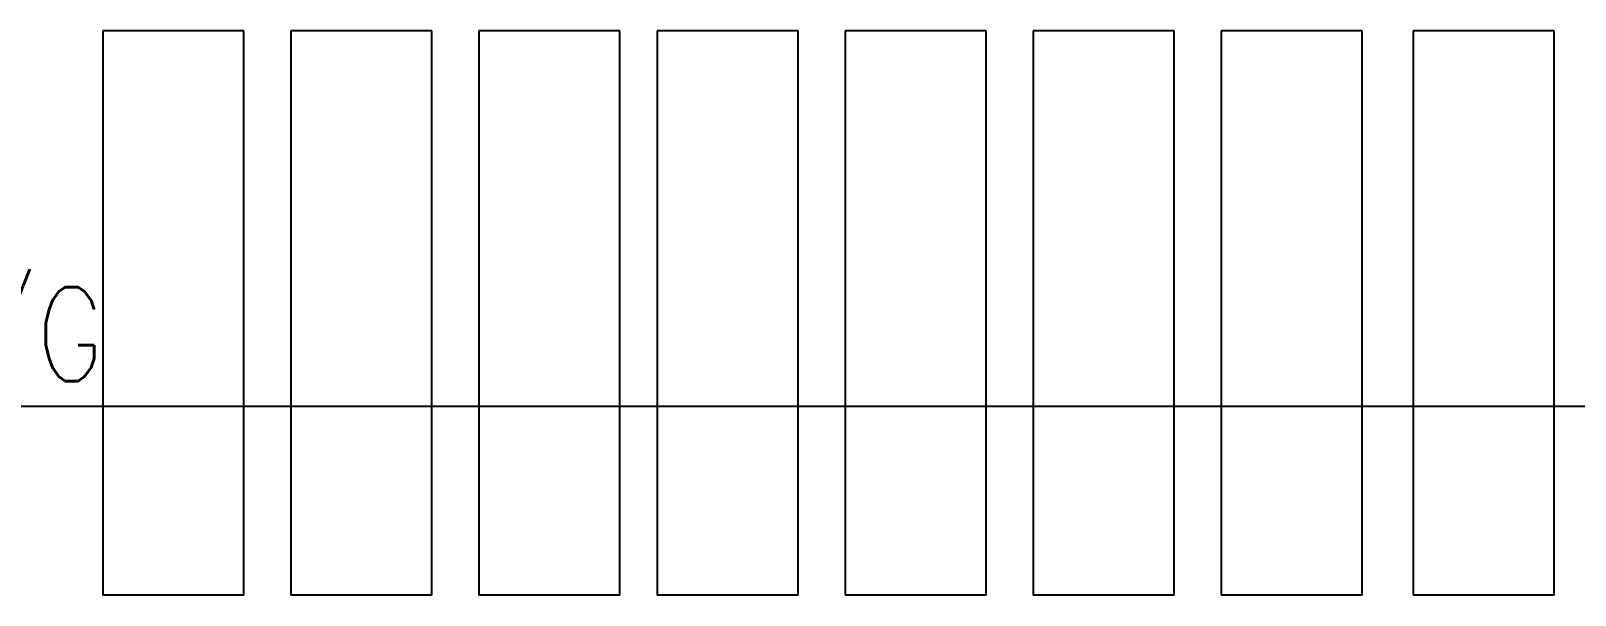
# Model space of a CAD drawing. Header units: metres. Extents: x -658 to -58, y -713 to -118.
# Drawn here: x -199.158 to -195.872, y -134.749 to -133.549 of the extents above; entities that cross this region are included whole.
import ezdxf
from ezdxf.enums import TextEntityAlignment as Align

# ---------------------------------------------------------------- set-up
doc = ezdxf.new("R2010")
doc.units = ezdxf.units.M
doc.header["$LTSCALE"] = 100
for name, color, linetype in [('cw', 4, 'Continuous'), ('plan', 8, 'Continuous'), ('WATER TEXT', 3, 'Continuous')]:
    doc.layers.add(name, color=color, linetype=linetype)
doc.styles.add('TIMES', font='simplex.shx', dxfattribs={"width": 0.8, "height": 0.4})

# ---------------------------------------------------------------- blocks, each defined once
blk = doc.blocks.new('A$Cc2be8e3e')
at = {"layer": 'plan'}
for p, q in [((-10.5028, 14.9116), (-10.8028, 14.9116)), ((-10.8028, 14.9116), (-10.8028, 13.7116)), ((-10.5028, 13.7116), (-10.5028, 14.9116)), ((-10.1028, 14.9116), (-10.4028, 14.9116)), ((-10.4028, 14.9116), (-10.4028, 13.7116)), ((-10.1028, 13.7116), (-10.1028, 14.9116)), ((-9.7028, 14.9116), (-10.0028, 14.9116)), ((-10.0028, 14.9116), (-10.0028, 13.7116)), ((-9.7028, 13.7116), (-9.7028, 14.9116)), ((-9.3228, 14.9116), (-9.6228, 14.9116)), ((-9.6228, 14.9116), (-9.6228, 13.7116)), ((-9.3228, 13.7116), (-9.3228, 14.9116)), ((-8.9228, 14.9116), (-9.2228, 14.9116)), ((-9.2228, 14.9116), (-9.2228, 13.7116)), ((-8.9228, 13.7116), (-8.9228, 14.9116)), ((-8.5228, 14.9116), (-8.8228, 14.9116)), ((-8.8228, 14.9116), (-8.8228, 13.7116)), ((-8.5228, 13.7116), (-8.5228, 14.9116)), ((-8.1228, 14.9116), (-8.4228, 14.9116)), ((-8.4228, 14.9116), (-8.4228, 13.7116)), ((-8.1228, 13.7116), (-8.1228, 14.9116)), ((-7.7145, 14.9116), (-8.0145, 14.9116)), ((-8.0145, 14.9116), (-8.0145, 13.7116)), ((-7.7145, 13.7116), (-7.7145, 14.9116)), ((-10.5028, 13.7116), (-10.8028, 13.7116)), ((-10.1028, 13.7116), (-10.4028, 13.7116)), ((-9.7028, 13.7116), (-10.0028, 13.7116)), ((-9.3228, 13.7116), (-9.6228, 13.7116)), ((-8.9228, 13.7116), (-9.2228, 13.7116)), ((-8.5228, 13.7116), (-8.8228, 13.7116)), ((-8.1228, 13.7116), (-8.4228, 13.7116)), ((-7.7145, 13.7116), (-8.0145, 13.7116))]:
    blk.add_line(p, q, dxfattribs=at)

msp = doc.modelspace()

# ---------------------------------------------------------------- linework, layer by layer
at = {"layer": 'cw'}
msp.add_line((-201.4023, -134.3474), (-190.8954, -134.3474), dxfattribs=at)

# ---------------------------------------------------------------- block references
at = {"layer": 'plan'}
msp.add_blockref('A$Cc2be8e3e', (-188.202, -148.4607), dxfattribs=at)

# ---------------------------------------------------------------- texts
at = {"layer": 'WATER TEXT', "color": 3, "style": 'TIMES', "width": 0.8}
msp.add_text('∅32 CWP U/G', height=0.2, dxfattribs=at).set_placement((-199.7669, -134.1938), align=Align.MIDDLE_CENTER)

doc.saveas('drawing.dxf')
